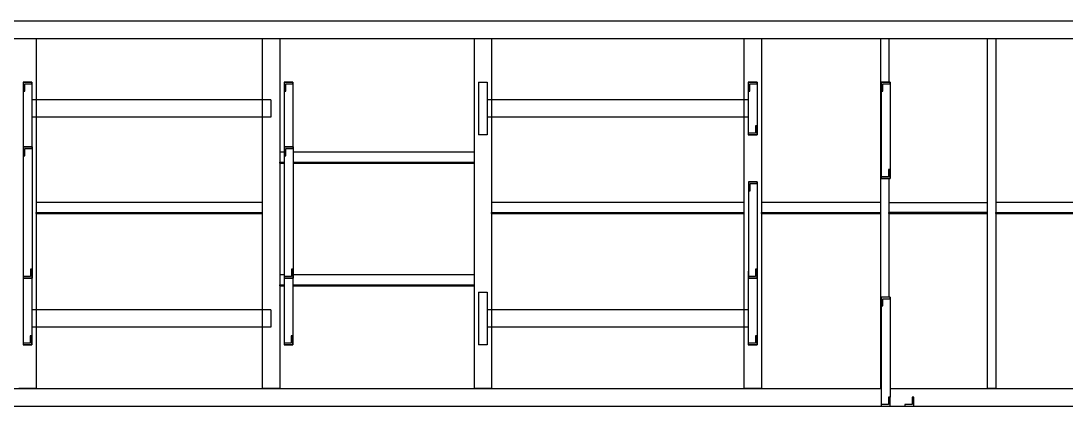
# Model space of a CAD drawing. Header units: inches. Extents: x 19 to 1016051, y 34 to 210034.
# Drawn here: x 136505 to 142233, y 149365 to 151477 of the extents above; entities that cross this region are included whole.
import ezdxf

# ---------------------------------------------------------------- set-up
doc = ezdxf.new("R2010")
doc.units = ezdxf.units.IN
doc.header["$MEASUREMENT"] = 0
doc.layers.add('CABLEROUTEALL-EMBED 1_DWG$0$DwgTemplate', color=7, linetype='Continuous')

msp = doc.modelspace()

# ---------------------------------------------------------------- linework, layer by layer
at = {"layer": 'CABLEROUTEALL-EMBED 1_DWG$0$DwgTemplate', "color": 252, "linetype": 'Continuous'}
for p, q in [((135034, 151476.6), (143193.1, 151476.6)), ((135034, 151380.6), (143193.1, 151380.6)), ((136493.1, 151380.6), (136589.1, 151380.6)), ((136589.1, 151380.6), (136589.1, 149460.8)), ((137827.3, 151380.6), (137923.3, 151380.6)), ((137827.3, 151380.6), (137827.3, 149460.8)), ((137923.3, 151380.6), (137923.3, 149460.8)), ((138988.8, 151380.6), (139084.8, 151380.6)), ((138988.8, 151380.6), (138988.8, 149460.8)), ((139084.8, 151380.6), (139084.8, 149460.8)), ((140467, 151380.6), (140563, 151380.6)), ((140467, 151380.6), (140467, 149460.8)), ((140563, 151380.6), (140563, 149460.8)), ((141215.7, 151380.6), (141261.8, 151380.6)), ((141215.7, 151380.6), (141215.7, 149460.8)), ((141261.8, 151380.6), (141261.8, 151140.6)), ((141801.3, 151380.6), (141801.3, 149460.8)), ((141801.3, 151380.6), (141847.3, 151380.6)), ((141847.3, 151380.6), (141847.3, 149460.8)), ((136516.6, 151140.6), (136516.6, 151091.8)), ((136565.4, 151140.6), (136516.6, 151140.6)), ((136516.7, 151140.6), (136565.4, 151140.6)), ((136516.7, 151140.6), (136516.7, 150764.8)), ((136525.8, 151091.8), (136525.8, 151131.4)), ((136525.8, 151131.4), (136565.4, 151131.4)), ((136565.4, 151140.6), (136565.4, 150785.4)), ((136565.4, 151131.4), (136565.4, 151140.6)), ((137995.7, 151140.6), (137946.9, 151140.6)), ((137946.9, 151140.6), (137946.9, 151091.8)), ((137946.9, 151140.6), (137946.9, 150752.7)), ((137946.9, 151140.6), (137995.7, 151140.6)), ((137956, 151091.8), (137956, 151131.4)), ((137956, 151131.4), (137995.7, 151131.4)), ((137995.7, 151131.4), (137995.7, 151140.6)), ((137995.7, 151140.6), (137995.7, 150785.4)), ((139012.4, 151140.6), (139012.4, 150852.6)), ((139012.4, 151140.6), (139061.2, 151140.6)), ((139012.4, 151140.6), (139012.4, 151091.8)), ((139012.4, 151140.6), (139012.4, 151140.6)), ((139061.2, 151140.6), (139061.2, 150852.6)), ((140490.6, 151140.6), (140490.6, 150852.6)), ((140490.6, 151140.6), (140539.4, 151140.6)), ((140490.6, 151140.6), (140490.6, 151091.8)), ((140539.4, 151140.6), (140490.6, 151140.6)), ((140499.7, 151091.8), (140499.7, 151131.4)), ((140499.7, 151131.4), (140539.4, 151131.4)), ((140539.4, 151140.6), (140539.4, 150852.6)), ((140539.4, 151131.4), (140539.4, 151140.6)), ((141220.1, 151140.6), (141268.9, 151140.6)), ((141220.1, 151140.6), (141220.1, 150612.7)), ((141220.1, 151140.6), (141220.1, 151091.8)), ((141268.9, 151140.6), (141220.1, 151140.6)), ((141229.3, 151131.4), (141268.9, 151131.4)), ((141229.3, 151091.8), (141229.3, 151131.4)), ((141268.9, 151140.6), (141268.9, 150612.7)), ((141268.9, 151131.4), (141268.9, 151140.6)), ((136516.6, 151091.8), (136525.8, 151091.8)), ((137946.9, 151091.8), (137956, 151091.8)), ((139012.4, 151091.8), (139012.4, 151091.8)), ((140490.6, 151091.8), (140499.7, 151091.8)), ((141220.1, 151091.8), (141229.3, 151091.8)), ((137875.3, 151044.6), (136565.4, 151044.6)), ((137875.3, 151044.6), (137875.3, 150948.6)), ((140490.6, 151044.6), (139061.2, 151044.6)), ((137875.3, 150948.6), (136565.4, 150948.6)), ((140490.6, 150948.6), (139061.2, 150948.6)), ((140530.2, 150901.4), (140530.2, 150861.8)), ((140539.4, 150901.4), (140530.2, 150901.4)), ((140539.4, 150852.6), (140539.4, 150901.4)), ((139061.2, 150852.6), (139012.4, 150852.6)), ((140490.6, 150861.8), (140490.6, 150852.6)), ((140530.2, 150861.8), (140490.6, 150861.8)), ((140539.4, 150852.6), (140490.6, 150852.6)), ((140490.6, 150852.6), (140539.4, 150852.6)), ((136518, 150785.4), (136518, 150736.7)), ((136566.8, 150785.4), (136518, 150785.4)), ((136518.1, 150785.4), (136566.8, 150785.4)), ((136518.1, 150785.4), (136518.1, 150066.1)), ((136527.2, 150736.7), (136527.2, 150776.3)), ((136527.2, 150776.3), (136566.8, 150776.3)), ((136566.8, 150785.4), (136566.8, 150066.1)), ((136566.8, 150776.3), (136566.8, 150785.4)), ((137997, 150785.4), (137948.3, 150785.4)), ((137948.3, 150785.4), (137948.3, 150736.7)), ((137948.3, 150785.4), (137997.1, 150785.4)), ((137948.3, 150785.4), (137948.3, 150066.1)), ((137957.4, 150736.7), (137957.4, 150776.3)), ((137957.4, 150776.3), (137997, 150776.3)), ((137997, 150776.3), (137997, 150785.4)), ((137997.1, 150785.4), (137997.1, 150066.1)), ((136518, 150764.8), (136516.7, 150764.8)), ((136518, 150736.7), (136527.2, 150736.7)), ((137946.9, 150756.6), (137923.3, 150756.6)), ((137948.3, 150752.7), (137946.9, 150752.7)), ((137948.3, 150736.7), (137957.4, 150736.7)), ((138988.8, 150756.6), (137997.1, 150756.6)), ((137923.3, 150701.9), (137948.3, 150701.9)), ((137923.3, 150696.2), (137923.3, 150701.9)), ((137923.3, 150696.2), (137948.3, 150696.2)), ((137997.1, 150701.9), (138988.8, 150701.9)), ((137997.1, 150696.2), (138988.8, 150696.2)), ((138988.8, 150701.9), (138988.8, 150696.2)), ((141259.8, 150661.4), (141259.8, 150621.8)), ((141268.9, 150661.4), (141259.8, 150661.4)), ((141268.9, 150612.7), (141268.9, 150661.4)), ((141259.8, 150621.8), (141220.1, 150621.8)), ((141220.1, 150621.8), (141220.1, 150612.7)), ((141268.9, 150612.7), (141220.1, 150612.7)), ((141220.1, 150612.7), (141268.9, 150612.7)), ((141261.8, 150612.7), (141261.8, 149962.9)), ((140492, 150594.1), (140540.8, 150594.1)), ((140492, 150594.1), (140492, 150066.1)), ((140540.8, 150594.1), (140492, 150594.1)), ((140492, 150594.1), (140492, 150545.3)), ((140492, 150545.3), (140501.1, 150545.3)), ((140501.1, 150545.3), (140501.1, 150584.9)), ((140501.1, 150584.9), (140540.8, 150584.9)), ((140540.8, 150594.1), (140540.8, 150066.1)), ((140540.8, 150584.9), (140540.8, 150594.1)), ((137827.3, 150481.1), (136589.1, 150481.1)), ((140467, 150481.1), (139084.8, 150481.1)), ((141215.7, 150481.1), (140563, 150481.1)), ((141261.8, 150481.1), (141801.3, 150481.1)), ((142300.4, 150481.1), (141847.3, 150481.1)), ((136589.1, 150420.7), (136589.1, 150426.4)), ((136589.1, 150426.4), (137827.3, 150426.4)), ((136589.1, 150420.7), (137827.3, 150420.7)), ((137827.3, 150426.4), (137827.3, 150420.7)), ((139084.8, 150426.4), (140467, 150426.4)), ((139084.8, 150420.7), (139084.8, 150426.4)), ((139084.8, 150420.7), (140467, 150420.7)), ((140467, 150426.4), (140467, 150420.7)), ((140563, 150426.4), (141215.7, 150426.4)), ((140563, 150420.7), (140563, 150426.4)), ((140563, 150420.7), (141215.7, 150420.7)), ((141215.7, 150420.7), (141215.7, 150426.4)), ((141261.8, 150420.7), (141261.8, 150426.4)), ((141801.3, 150426.4), (141261.8, 150426.4)), ((141261.8, 150420.7), (141801.3, 150420.7)), ((141801.3, 150420.7), (141801.3, 150426.4)), ((141847.3, 150426.4), (142300.4, 150426.4)), ((141847.3, 150420.7), (141847.3, 150426.4)), ((141847.3, 150420.7), (142300.4, 150420.7)), ((136516.7, 150084.2), (136516.7, 149700.8)), ((136516.7, 150084.2), (136518.1, 150084.2)), ((136566.8, 150114.9), (136557.7, 150114.9)), ((136557.7, 150114.9), (136557.7, 150075.3)), ((136566.8, 150066.1), (136566.8, 150114.9)), ((137946.9, 150084.7), (137923.3, 150084.7)), ((137946.9, 150093.6), (137948.3, 150093.6)), ((137946.9, 150093.6), (137946.9, 149700.8)), ((137997.1, 150114.9), (137987.9, 150114.9)), ((137987.9, 150114.9), (137987.9, 150075.3)), ((137997.1, 150066.1), (137997.1, 150114.9)), ((138988.8, 150084.7), (137997.1, 150084.7)), ((140490.7, 150104.8), (140492, 150104.8)), ((140490.7, 150104.8), (140490.7, 149700.8)), ((140531.6, 150114.9), (140531.6, 150075.3)), ((140540.8, 150114.9), (140531.6, 150114.9)), ((140540.8, 150066.1), (140540.8, 150114.9)), ((136518.1, 150075.3), (136518.1, 150066.1)), ((136557.7, 150075.3), (136518.1, 150075.3)), ((136566.8, 150066.1), (136518.1, 150066.1)), ((136518.1, 150066.1), (136566.8, 150066.1)), ((136565.4, 150066.1), (136565.4, 149700.8)), ((137923.3, 150030), (137946.9, 150030)), ((137923.3, 150024.2), (137923.3, 150030)), ((137987.9, 150075.3), (137948.3, 150075.3)), ((137948.3, 150075.3), (137948.3, 150066.1)), ((137948.3, 150066.1), (137997.1, 150066.1)), ((137997.1, 150066.1), (137948.3, 150066.1)), ((137995.7, 150066.1), (137995.7, 149700.8)), ((137995.7, 150030), (138988.8, 150030)), ((138988.8, 150030), (138988.8, 150024.2)), ((140531.6, 150075.3), (140492, 150075.3)), ((140492, 150075.3), (140492, 150066.1)), ((140540.8, 150066.1), (140492, 150066.1)), ((140492, 150066.1), (140540.8, 150066.1)), ((140539.4, 150066.1), (140539.4, 149700.8)), ((137923.3, 150024.2), (137946.9, 150024.2)), ((137995.7, 150024.2), (138988.8, 150024.2)), ((139012.4, 149988.7), (139012.4, 149700.8)), ((139012.4, 149988.7), (139061.2, 149988.7)), ((139012.4, 149988.7), (139012.4, 149988.7)), ((139012.4, 149988.7), (139012.4, 149940)), ((139061.2, 149988.7), (139061.2, 149700.8)), ((139012.4, 149940), (139012.4, 149940)), ((141268.5, 149962.9), (141219.7, 149962.9)), ((141219.7, 149962.9), (141219.7, 149914.1)), ((141219.7, 149914.1), (141228.8, 149914.1)), ((141219.7, 149914.1), (141219.7, 149373.9)), ((141228.8, 149953.7), (141268.5, 149953.7)), ((141228.8, 149914.1), (141228.8, 149953.7)), ((141268.5, 149953.7), (141268.5, 149962.9)), ((141268.5, 149962.9), (141268.5, 149413.6)), ((141268.5, 149962.9), (141268.5, 149962.9)), ((137875.3, 149892.7), (136565.4, 149892.7)), ((137875.3, 149892.7), (137875.3, 149796.7)), ((140490.7, 149892.7), (139061.2, 149892.7)), ((137875.3, 149796.7), (136565.4, 149796.7)), ((140490.7, 149796.7), (139061.2, 149796.7)), ((136565.4, 149749.5), (136556.3, 149749.5)), ((136556.3, 149749.5), (136556.3, 149709.9)), ((136565.4, 149700.8), (136565.4, 149749.5)), ((137995.7, 149749.5), (137986.5, 149749.5)), ((137986.5, 149749.5), (137986.5, 149709.9)), ((137995.7, 149700.8), (137995.7, 149749.5)), ((140530.3, 149749.5), (140530.3, 149709.9)), ((140539.4, 149749.5), (140530.3, 149749.5)), ((140539.4, 149700.8), (140539.4, 149749.5)), ((136556.3, 149709.9), (136516.7, 149709.9)), ((136516.7, 149709.9), (136516.7, 149700.8)), ((136516.7, 149700.8), (136565.4, 149700.8)), ((136565.4, 149700.8), (136516.7, 149700.8)), ((137946.9, 149709.9), (137946.9, 149700.8)), ((137986.5, 149709.9), (137946.9, 149709.9)), ((137995.7, 149700.8), (137946.9, 149700.8)), ((137946.9, 149700.8), (137995.7, 149700.8)), ((139061.2, 149700.8), (139012.4, 149700.8)), ((140530.3, 149709.9), (140490.7, 149709.9)), ((140490.7, 149709.9), (140490.7, 149700.8)), ((140539.4, 149700.8), (140490.7, 149700.8)), ((140490.7, 149700.8), (140539.4, 149700.8)), ((135034, 149460.8), (141219.7, 149460.8)), ((136589.1, 149460.8), (136493.1, 149460.8)), ((137923.3, 149460.8), (137827.3, 149460.8)), ((139084.8, 149460.8), (138988.8, 149460.8)), ((140563, 149460.8), (140467, 149460.8)), ((141219.7, 149460.8), (141215.7, 149460.8)), ((141268.5, 149460.8), (142324, 149460.8)), ((141847.3, 149460.8), (141801.3, 149460.8)), ((141268.5, 149413.6), (141259.3, 149413.6)), ((141259.3, 149413.6), (141259.3, 149373.9)), ((141268.5, 149364.8), (141268.5, 149413.6)), ((141398.8, 149413.6), (141389.6, 149413.6)), ((141389.6, 149413.6), (141389.6, 149373.9)), ((141398.8, 149364.8), (141398.8, 149413.6)), ((135034, 149364.8), (141219.7, 149364.8)), ((141219.7, 149373.9), (141219.7, 149364.8)), ((141259.3, 149373.9), (141219.7, 149373.9)), ((141219.7, 149364.8), (141268.5, 149364.8)), ((141268.5, 149364.8), (141350, 149364.8)), ((141389.6, 149373.9), (141350, 149373.9)), ((141350, 149373.9), (141350, 149364.8)), ((141350, 149364.8), (141398.8, 149364.8)), ((141398.8, 149364.8), (142324, 149364.8))]:
    msp.add_line(p, q, dxfattribs=at)

doc.saveas('drawing.dxf')
